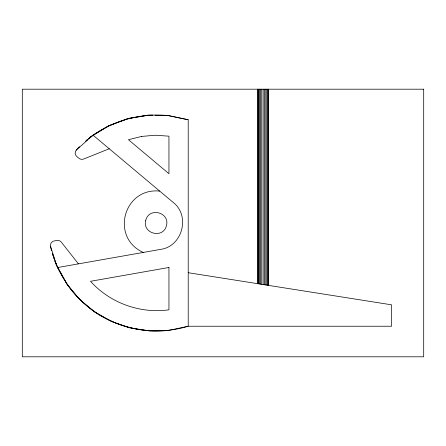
<?xml version="1.0" encoding="UTF-8"?>
<svg xmlns="http://www.w3.org/2000/svg" width="446" height="446" viewBox="0 0 446 446"><rect width="100%" height="100%" fill="white"/><g stroke="black" fill="none" stroke-linecap="round" stroke-linejoin="round"><path stroke-width="0.67" d="M79.566 146.728C77.113 148.708 73.434 152.253 75.954 155.604C77.877 157.522 80.419 160.326 83.452 159.094L109.264 148.769M76.221 150.151L92.623 135.489M86.084 140.68L87.104 139.771M85.621 141.27L87.689 139.514M88.726 138.639L91.313 136.454L108.713 125.828L127.796 118.664L147.882 115.202L152.783 115.23M89.206 138.109L91.313 136.454M88.726 138.516L93.063 135.171L108.713 125.828L127.796 118.664M169.106 330.324C130.254 334.94 90.098 317.151 67.647 285.061L79.745 299.539L94.769 312.027L111.79 321.616L129.29 327.732L149.577 330.915L169.106 330.324L188.212 326.232L188.212 119.768L168.265 115.575C141.789 112.922 114.878 119.952 93.063 135.171L173.299 202.501C190.537 215.886 182.369 246.382 160.75 249.353L57.59 267.544L54.986 261.222M129.05 118.329L148.747 115.14L152.872 115.241M159.701 191.089C123.559 187.381 110.112 237.579 143.266 252.436M155.476 115.291L168.265 115.575L188.212 119.768M154.935 115.291L168.694 115.626M188.212 272.712L391.588 304.824L391.588 326.232L188.212 326.232C156.323 335.894 120.682 330.191 93.392 311.068C76.389 298.285 62.63 281.153 54.992 261.217M78.424 263.87L61.23 242.022C59.223 239.441 55.616 240.595 52.99 241.297C49.138 242.936 50.549 247.848 51.686 250.786M57.59 267.544L67.218 284.542L56.519 265.086L52.36 253.44L54.3 259.282M50.498 246.147L56.519 265.086M268.492 89.2L268.492 285.384M268.308 89.2L268.308 285.356M267.773 89.2L267.773 285.273M266.925 89.2L266.925 285.139M265.816 89.2L265.816 284.966M264.523 89.2L264.523 284.76M263.14 89.2L263.14 284.542M261.757 89.2L261.757 284.325M260.464 89.2L260.464 284.119M259.355 89.2L259.355 283.946M258.507 89.2L258.507 283.812M257.972 89.2L257.972 283.723M257.788 89.2L257.788 283.695M145.758 220.229C142.029 233.615 162.98 239.229 166.442 225.771C170.171 212.385 149.22 206.771 145.758 220.229M141.7 136.415L128.437 139.704L168.945 173.695L168.945 136.169L155.314 135.233L141.7 136.415M168.945 267.472L90.493 281.303C110.023 302.962 140.061 313.884 168.945 309.825L168.945 267.472M423.7 89.2L22.3 89.2L22.3 356.8L423.7 356.8L423.7 89.2"/></g></svg>
